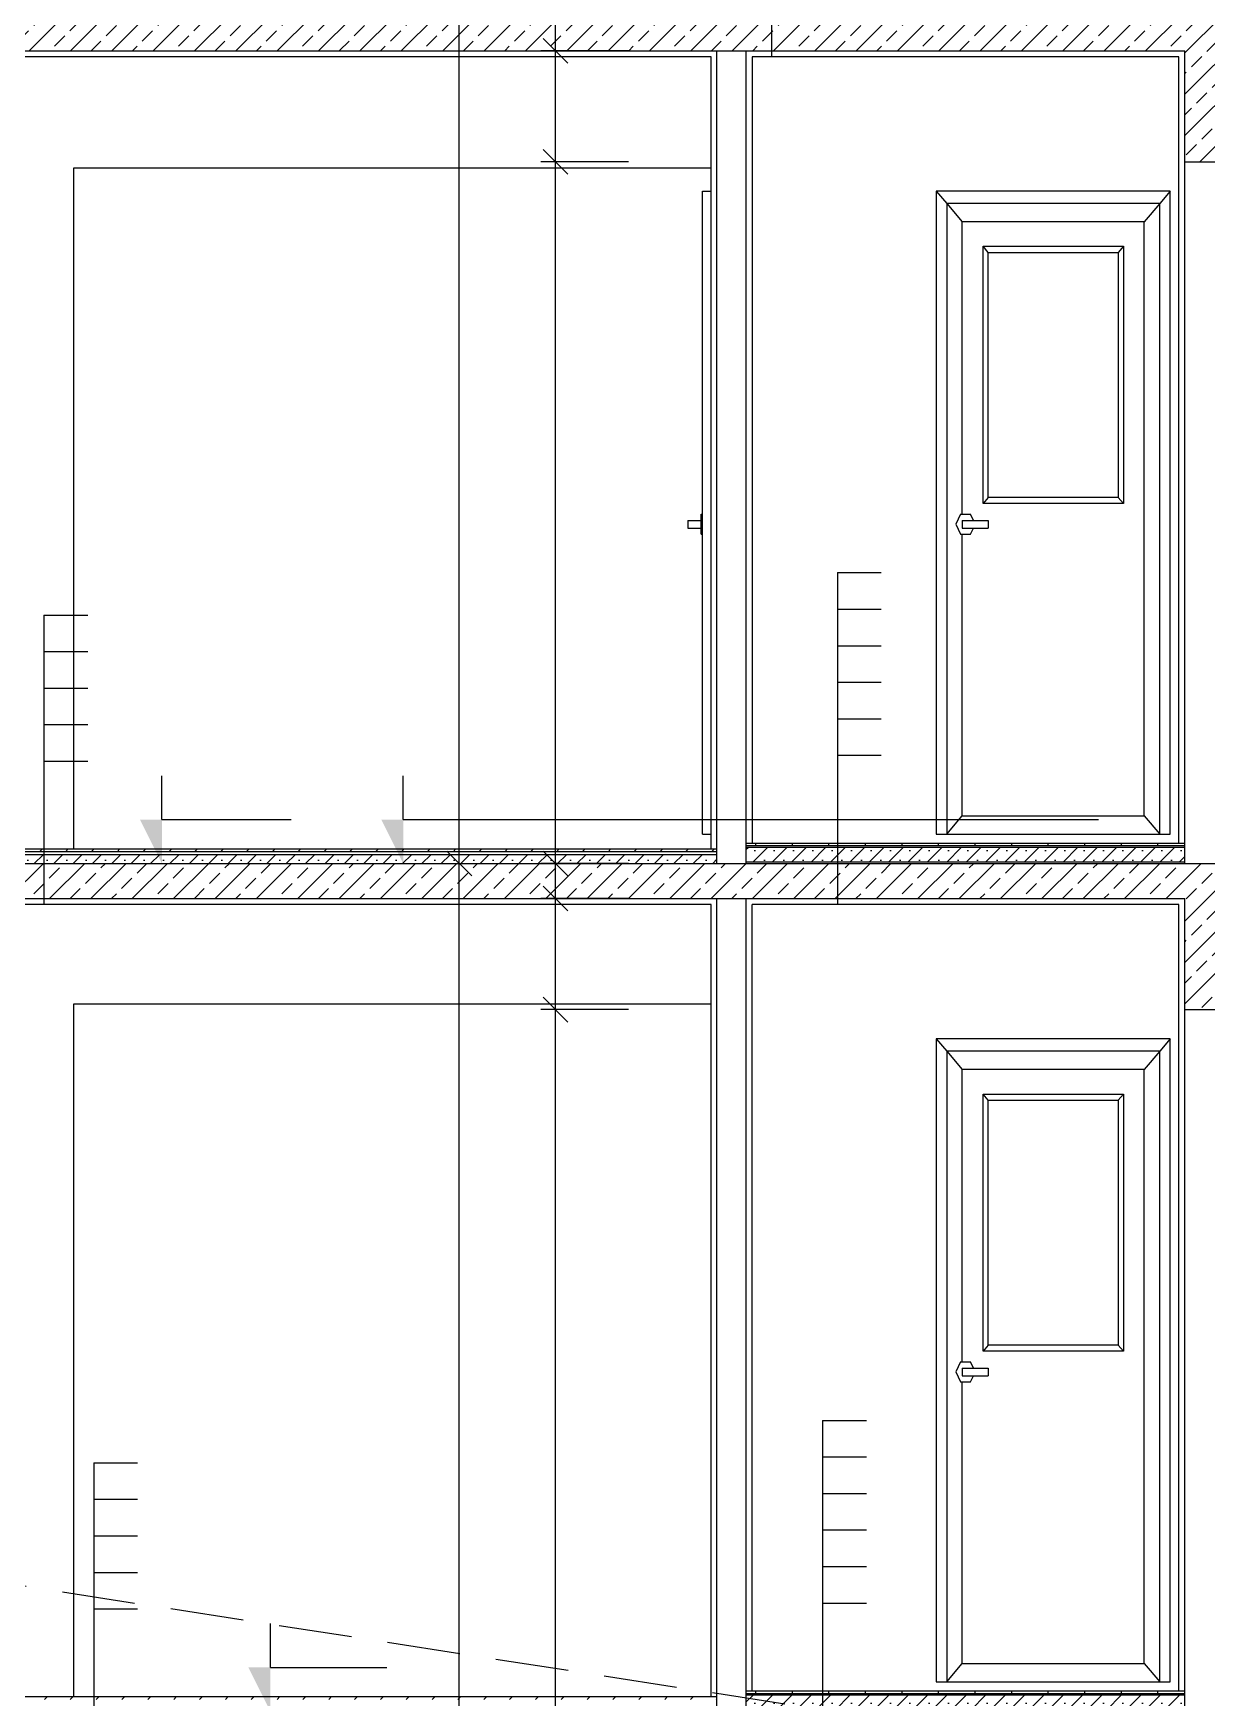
# Model space of a CAD drawing. Header units: metres. Extents: x -220 to 294, y -29 to 18.
# Drawn here: x -4.72 to -0.71, y -4.85 to 0.84 of the extents above; entities that cross this region are included whole.
import ezdxf

# ---------------------------------------------------------------- set-up
doc = ezdxf.new("R2010")
doc.units = ezdxf.units.M
doc.header["$MEASUREMENT"] = 0
doc.linetypes.add('DASHED2', pattern=[0.375, 0.25, -0.125])
doc.linetypes.add('DASHED4', pattern=[0.1875, 0.125, -0.0625])
for name, color, linetype in [('Cizgi', 7, 'Continuous'), ('Kesit_Kot', 7, 'Continuous'), ('Olculendirme', 7, 'Continuous'), ('Rota', 7, 'Continuous'), ('Standart', 7, 'Continuous'), ('Tarama', 7, 'Continuous')]:
    doc.layers.add(name, color=color, linetype=linetype)

msp = doc.modelspace()

# ---------------------------------------------------------------- hatches: boundary and pattern name
at = {"layer": 'Kesit_Kot', "linetype": 'Continuous', "lineweight": -3}
for points in [[(-4.2813, -2), (-4.3563, -1.85), (-4.2813, -1.85)], [(-3.9106, -4.9), (-3.9856, -4.75), (-3.9106, -4.75)]]:
    msp.add_hatch(color=216, dxfattribs=at).paths.add_polyline_path(points)
at = {"layer": 'Standart', "linetype": 'Continuous', "lineweight": -3}
msp.add_hatch(color=216, dxfattribs=at).paths.add_polyline_path([(-3.4559, -2), (-3.5309, -1.85), (-3.4559, -1.85)])
at = {"layer": 'Tarama', "linetype": 'Continuous', "lineweight": -3}
h = msp.add_hatch(dxfattribs=at)
h.set_pattern_fill('ANSI33', color=58, scale=0.4, style=0)
h.paths.add_polyline_path([(-0.783, 0.78), (-4.933, 0.78), (-4.933, 0.9), (-0.783, 0.9)])
h = msp.add_hatch(dxfattribs=at)
h.set_pattern_fill('ANSI33', color=58, scale=0.4, style=0)
h.paths.add_polyline_path([(-0.533, 0.4), (-0.783, 0.4), (-0.783, 0.9), (-0.533, 0.9)])
h = msp.add_hatch(dxfattribs=at)
h.set_pattern_fill('NET', color=163, style=0)
h.paths.add_polyline_path([(-0.783, -1.94), (-2.283, -1.94), (-2.283, -1.93), (-0.783, -1.93)])
h = msp.add_hatch(dxfattribs=at)
h.set_pattern_fill('ANSI31', color=58, scale=0.5, style=0)
h.paths.add_polyline_path([(-2.383, -1.96), (-5.033, -1.96), (-5.033, -1.95), (-2.383, -1.95)])
h = msp.add_hatch(dxfattribs=at)
h.set_pattern_fill('TRIANG', color=58, scale=0.2, style=0)
h.paths.add_polyline_path([(-2.383, -1.97), (-5.033, -1.97), (-5.033, -1.96), (-2.383, -1.96)])
h = msp.add_hatch(dxfattribs=at)
h.set_pattern_fill('SACNCR', color=58, scale=0.5, style=0)
h.paths.add_polyline_path([(-2.383, -2), (-5.033, -2), (-5.033, -1.97), (-2.383, -1.97)])
h = msp.add_hatch(dxfattribs=at)
h.set_pattern_fill('DOTS', color=58, scale=0.8, style=0)
h.paths.add_polyline_path([(-0.783, -1.945), (-2.283, -1.945), (-2.283, -1.94), (-0.783, -1.94)])
h = msp.add_hatch(dxfattribs=at)
h.set_pattern_fill('SACNCR', color=58, scale=0.5, style=0)
h.paths.add_polyline_path([(-0.783, -1.995), (-2.283, -1.995), (-2.283, -1.945), (-0.783, -1.945)])
h = msp.add_hatch(dxfattribs=at)
h.set_pattern_fill('ANSI33', color=58, scale=0.4, style=0)
h.paths.add_polyline_path([(-0.783, -2.12), (-4.933, -2.12), (-4.933, -2), (-0.783, -2)])
h = msp.add_hatch(dxfattribs=at)
h.set_pattern_fill('DOTS', color=38, scale=0.8, style=0)
h.paths.add_polyline_path([(-0.783, -2), (-2.283, -2), (-2.283, -1.995), (-0.783, -1.995)])
h = msp.add_hatch(dxfattribs=at)
h.set_pattern_fill('ANSI33', color=58, scale=0.4, style=0)
h.paths.add_polyline_path([(-0.533, -2.5), (-0.783, -2.5), (-0.783, -2), (-0.533, -2)])
h = msp.add_hatch(dxfattribs=at)
h.set_pattern_fill('NET', color=163, style=0)
h.paths.add_polyline_path([(-0.783, -4.84), (-2.283, -4.84), (-2.283, -4.83), (-0.783, -4.83)])
h = msp.add_hatch(dxfattribs=at)
h.set_pattern_fill('ANSI31', color=58, scale=0.5, style=0)
h.paths.add_polyline_path([(-2.383, -4.86), (-5.033, -4.86), (-5.033, -4.85), (-2.383, -4.85)])
h = msp.add_hatch(dxfattribs=at)
h.set_pattern_fill('DOTS', color=58, scale=0.8, style=0)
h.paths.add_polyline_path([(-0.783, -4.845), (-2.283, -4.845), (-2.283, -4.84), (-0.783, -4.84)])
h = msp.add_hatch(dxfattribs=at)
h.set_pattern_fill('SACNCR', color=58, scale=0.5, style=0)
h.paths.add_polyline_path([(-0.783, -4.895), (-2.283, -4.895), (-2.283, -4.845), (-0.783, -4.845)])

# ---------------------------------------------------------------- linework, layer by layer
at = {"layer": 'Cizgi', "color": 7, "linetype": 'Continuous', "lineweight": -3}
for points in [[(-4.933, 0.78), (-2.383, 0.78)], [(-2.383, 0.78), (-2.283, 0.78)], [(-2.283, 0.78), (-0.783, 0.78)], [(-0.783, 0.4), (-0.783, 0.78)], [(-0.783, 0.4), (-0.633, 0.4)], [(-5.033, -2), (-2.383, -2)], [(-2.383, -2), (-2.283, -2)], [(-2.283, -2), (-0.783, -2)], [(-0.783, -2), (-0.633, -2)], [(-4.933, -2.12), (-2.383, -2.12)], [(-2.383, -2.12), (-2.283, -2.12)], [(-2.283, -2.12), (-0.783, -2.12)], [(-0.783, -2.5), (-0.783, -2.12)], [(-0.783, -2.5), (-0.633, -2.5)]]:
    msp.add_lwpolyline(points, dxfattribs=at)
at = {"layer": 'Cizgi', "color": 241, "linetype": 'Continuous', "lineweight": -3}
for points in [[(-2.403, 0.76), (-4.913, 0.76)], [(-2.403, 0.3), (-2.403, 0.76)], [(-0.803, 0.76), (-2.263, 0.76)], [(-2.263, 0.76), (-2.263, -1.93)], [(-0.803, 0.4), (-0.803, 0.76)], [(-0.803, -1.93), (-0.803, 0.4)], [(-2.403, -1.9), (-2.403, 0.3)], [(-2.403, -1.95), (-2.403, -1.9)], [(-2.403, -2.14), (-4.913, -2.14)], [(-2.403, -4.7999), (-2.403, -2.14)], [(-0.803, -2.14), (-2.263, -2.14)], [(-2.263, -4.8202), (-2.263, -2.14)], [(-0.803, -4.83), (-0.803, -2.14)], [(-2.403, -4.8075), (-2.403, -4.7999)], [(-2.403, -4.85), (-2.403, -4.8075)], [(-2.263, -4.8277), (-2.263, -4.8202)], [(-2.263, -4.83), (-2.263, -4.8277)]]:
    msp.add_lwpolyline(points, dxfattribs=at)
at = {"layer": 'Cizgi', "color": 166, "linetype": 'Continuous', "lineweight": -3}
for points in [[(-2.383, -1.95), (-2.383, 0.78)], [(-2.283, -1.93), (-2.283, 0.78)], [(-0.783, -1.93), (-0.783, 0.4)], [(-2.283, -2), (-2.283, -1.93)], [(-0.783, -2), (-0.783, -1.93)], [(-2.383, -2), (-2.383, -1.95)], [(-2.383, -4.8104), (-2.383, -2.12)], [(-2.283, -4.8248), (-2.283, -2.12)], [(-0.783, -4.83), (-0.783, -2.5)], [(-2.383, -4.85), (-2.383, -4.8104)], [(-2.283, -4.83), (-2.283, -4.8248)], [(-2.283, -4.9), (-2.283, -4.83)], [(-0.783, -4.9), (-0.783, -4.83)], [(-2.383, -4.9), (-2.383, -4.85)]]:
    msp.add_lwpolyline(points, dxfattribs=at)
at = {"layer": 'Cizgi', "color": 118, "linetype": 'Continuous', "lineweight": -3}
for points in [[(-4.583, 0.38), (-2.403, 0.38)], [(-4.583, -1.95), (-4.583, 0.38)], [(-4.583, -2.48), (-2.403, -2.48)], [(-4.583, -4.4841), (-4.583, -2.48)], [(-4.583, -4.4924), (-4.583, -4.4841)], [(-4.583, -4.85), (-4.583, -4.4924)]]:
    msp.add_lwpolyline(points, dxfattribs=at)
at = {"layer": 'Cizgi', "color": 98, "linetype": 'Continuous', "lineweight": -3}
for points in [[(-2.433, 0.3), (-2.403, 0.3)], [(-2.433, -0.8053), (-2.433, 0.3)], [(-1.633, 0.3), (-1.633, -1.9)], [(-0.833, 0.3), (-1.633, 0.3)], [(-1.633, 0.3), (-1.5974, 0.2581)], [(-0.833, 0.3), (-0.8686, 0.2581)], [(-0.833, -1.9), (-0.833, 0.3)], [(-1.5974, 0.2581), (-1.5974, -1.9)], [(-1.5974, 0.2581), (-1.5441, 0.1952)], [(-0.8686, 0.2581), (-1.5974, 0.2581)], [(-0.8686, 0.2581), (-0.9219, 0.1952)], [(-0.8686, -1.9), (-0.8686, 0.2581)], [(-1.5441, -0.8053), (-1.5441, 0.1952)], [(-0.9219, 0.1952), (-1.5441, 0.1952)], [(-0.9219, -1.8371), (-0.9219, 0.1952)], [(-1.4552, 0.0905), (-1.473, 0.1114)], [(-1.473, -0.7686), (-1.473, 0.1114)], [(-1.473, 0.1114), (-0.993, 0.1114)], [(-1.4552, 0.0905), (-1.0108, 0.0905)], [(-1.4552, -0.7476), (-1.4552, 0.0905)], [(-0.993, 0.1114), (-1.0108, 0.0905)], [(-1.0108, 0.0905), (-1.0108, -0.7476)], [(-0.993, 0.1114), (-0.993, -0.7686)], [(-1.4552, -0.7476), (-1.473, -0.7686)], [(-0.993, -0.7686), (-1.473, -0.7686)], [(-1.0108, -0.7476), (-1.4552, -0.7476)], [(-1.0108, -0.7476), (-0.993, -0.7686)], [(-2.483, -0.8262), (-2.483, -0.8524)], [(-2.483, -0.8262), (-2.4373, -0.8262)], [(-2.483, -0.8524), (-2.4373, -0.8524)], [(-2.4373, -0.8053), (-2.433, -0.8053)], [(-2.4373, -0.8262), (-2.4373, -0.8053)], [(-2.4373, -0.8393), (-2.4373, -0.8262)], [(-2.4373, -0.8393), (-2.433, -0.8393)], [(-2.4373, -0.8524), (-2.4373, -0.8393)], [(-2.4373, -0.8733), (-2.4373, -0.8524)], [(-2.433, -0.8393), (-2.433, -0.8053)], [(-2.433, -0.8733), (-2.433, -0.8393)], [(-1.5497, -0.8053), (-1.5663, -0.8393)], [(-1.5663, -0.8393), (-1.5497, -0.8733)], [(-1.5497, -0.8053), (-1.5441, -0.8053)], [(-1.5441, -0.8053), (-1.5163, -0.8053)], [(-1.5441, -0.8262), (-1.5441, -0.8524)], [(-1.5441, -0.8262), (-1.5061, -0.8262)], [(-1.5441, -0.8524), (-1.5061, -0.8524)], [(-1.5061, -0.8262), (-1.5163, -0.8053)], [(-1.5163, -0.8733), (-1.5061, -0.8524)], [(-1.5061, -0.8262), (-1.4552, -0.8262)], [(-1.5061, -0.8524), (-1.4552, -0.8524)], [(-1.4552, -0.8262), (-1.4552, -0.8524)], [(-2.4373, -0.8733), (-2.433, -0.8733)], [(-2.433, -1.9), (-2.433, -0.8733)], [(-1.5497, -0.8733), (-1.5441, -0.8733)], [(-1.5441, -1.8371), (-1.5441, -0.8733)], [(-1.5441, -0.8733), (-1.5163, -0.8733)], [(-1.5974, -1.9), (-1.5441, -1.8371)], [(-1.5441, -1.8371), (-0.9219, -1.8371)], [(-0.9219, -1.8371), (-0.8686, -1.9)], [(-2.433, -1.9), (-2.403, -1.9)], [(-1.633, -1.9), (-1.5974, -1.9)], [(-1.5974, -1.9), (-0.8686, -1.9)], [(-0.8686, -1.9), (-0.833, -1.9)], [(-1.633, -2.6), (-1.633, -4.8)], [(-0.833, -2.6), (-1.633, -2.6)], [(-1.633, -2.6), (-1.5974, -2.6419)], [(-0.833, -2.6), (-0.8686, -2.6419)], [(-0.833, -4.8), (-0.833, -2.6)], [(-1.5974, -2.6419), (-1.5974, -4.8)], [(-1.5974, -2.6419), (-1.5441, -2.7048)], [(-0.8686, -2.6419), (-1.5974, -2.6419)], [(-0.8686, -2.6419), (-0.9219, -2.7048)], [(-0.8686, -4.8), (-0.8686, -2.6419)], [(-1.5441, -3.7053), (-1.5441, -2.7048)], [(-0.9219, -2.7048), (-1.5441, -2.7048)], [(-0.9219, -4.7371), (-0.9219, -2.7048)], [(-1.4552, -2.8095), (-1.473, -2.7886)], [(-1.473, -3.6686), (-1.473, -2.7886)], [(-1.473, -2.7886), (-0.993, -2.7886)], [(-0.993, -2.7886), (-1.0108, -2.8095)], [(-0.993, -2.7886), (-0.993, -3.6686)], [(-1.4552, -2.8095), (-1.0108, -2.8095)], [(-1.4552, -3.6476), (-1.4552, -2.8095)], [(-1.0108, -2.8095), (-1.0108, -3.6476)], [(-1.4552, -3.6476), (-1.473, -3.6686)], [(-0.993, -3.6686), (-1.473, -3.6686)], [(-1.0108, -3.6476), (-1.4552, -3.6476)], [(-1.0108, -3.6476), (-0.993, -3.6686)], [(-1.5497, -3.7053), (-1.5663, -3.7393)], [(-1.5663, -3.7393), (-1.5497, -3.7733)], [(-1.5497, -3.7053), (-1.5441, -3.7053)], [(-1.5441, -3.7053), (-1.5163, -3.7053)], [(-1.5441, -3.7262), (-1.5441, -3.7524)], [(-1.5441, -3.7262), (-1.5061, -3.7262)], [(-1.5441, -3.7524), (-1.5061, -3.7524)], [(-1.5061, -3.7262), (-1.5163, -3.7053)], [(-1.5163, -3.7733), (-1.5061, -3.7524)], [(-1.5061, -3.7262), (-1.4552, -3.7262)], [(-1.5061, -3.7524), (-1.4552, -3.7524)], [(-1.4552, -3.7262), (-1.4552, -3.7524)], [(-1.5497, -3.7733), (-1.5441, -3.7733)], [(-1.5441, -4.7371), (-1.5441, -3.7733)], [(-1.5441, -3.7733), (-1.5163, -3.7733)], [(-1.5974, -4.8), (-1.5441, -4.7371)], [(-1.5441, -4.7371), (-0.9219, -4.7371)], [(-0.9219, -4.7371), (-0.8686, -4.8)], [(-1.633, -4.8), (-1.5974, -4.8)], [(-1.5974, -4.8), (-0.8686, -4.8)], [(-0.8686, -4.8), (-0.833, -4.8)]]:
    msp.add_lwpolyline(points, dxfattribs=at)
at = {"layer": 'Cizgi', "color": 59, "linetype": 'Continuous', "lineweight": -3}
for points in [[(-2.283, -1.93), (-2.263, -1.93)], [(-2.263, -1.93), (-0.803, -1.93)], [(-0.803, -1.93), (-0.783, -1.93)], [(-5.013, -1.95), (-4.583, -1.95)], [(-4.583, -1.95), (-2.403, -1.95)], [(-2.403, -1.95), (-2.383, -1.95)], [(-2.283, -4.83), (-2.263, -4.83)], [(-2.263, -4.83), (-2.2471, -4.83)], [(-2.2471, -4.83), (-2.1956, -4.83)], [(-2.1956, -4.83), (-0.803, -4.83)], [(-0.803, -4.83), (-0.783, -4.83)], [(-4.933, -4.85), (-4.583, -4.85)], [(-4.583, -4.85), (-2.403, -4.85)], [(-2.403, -4.85), (-2.383, -4.85)]]:
    msp.add_lwpolyline(points, dxfattribs=at)
at = {"layer": 'Cizgi', "color": 38, "linetype": 'Continuous', "lineweight": -3}
for points in [[(-2.383, -1.96), (-5.033, -1.96)], [(-2.383, -1.97), (-5.033, -1.97)], [(-0.783, -1.94), (-2.283, -1.94)], [(-0.783, -1.945), (-2.283, -1.945)], [(-0.783, -1.995), (-2.283, -1.995)], [(-0.783, -4.84), (-2.283, -4.84)], [(-0.783, -4.845), (-2.283, -4.845)]]:
    msp.add_lwpolyline(points, dxfattribs=at)
at = {"layer": 'Cizgi', "color": 73, "linetype": 'DASHED4', "lineweight": -3}
msp.add_lwpolyline([(-9.0971, -2), (10.5158, -2)], dxfattribs=at)
at = {"layer": 'Kesit_Kot', "color": 216, "linetype": 'Continuous', "lineweight": -3}
for points in [[(-4.2813, -1.85), (-4.2813, -1.7)], [(-4.2813, -1.85), (-3.8394, -1.85)], [(-4.7813, -2), (-4.2813, -2)], [(-3.9106, -4.75), (-3.9106, -4.6)], [(-3.9106, -4.75), (-3.5125, -4.75)]]:
    msp.add_lwpolyline(points, dxfattribs=at)
at = {"layer": 'Olculendirme', "color": 47, "linetype": 'Continuous', "lineweight": -3}
for points in [[(-3.2643, -8.83), (-3.2643, 12.58)], [(-2.9354, -7.88), (-2.9354, 12.58)], [(-2.6854, 0.78), (-2.9854, 0.78)], [(-2.6854, 0.4), (-2.9854, 0.4)], [(-3.5143, -2), (-3.2143, -2)], [(-2.6854, -2), (-2.9854, -2)], [(-2.6854, -2.12), (-2.9854, -2.12)], [(-2.6854, -2.5), (-2.9854, -2.5)]]:
    msp.add_lwpolyline(points, dxfattribs=at)
at = {"layer": 'Olculendirme', "color": 59, "linetype": 'Continuous', "lineweight": -3}
for points in [[(-2.9779, 0.8224), (-2.893, 0.7376)], [(-2.9779, 0.4424), (-2.893, 0.3576)], [(-3.3068, -1.9576), (-3.2219, -2.0424)], [(-2.9779, -1.9576), (-2.893, -2.0424)], [(-2.9779, -2.0776), (-2.893, -2.1624)], [(-2.9779, -2.4576), (-2.893, -2.5424)]]:
    msp.add_lwpolyline(points, dxfattribs=at)
at = {"layer": 'Rota', "color": 95, "linetype": 'DASHED2', "lineweight": -3}
msp.add_lwpolyline([(8.9658, -6.6), (-5.183, -4.4057)], dxfattribs=at)
at = {"layer": 'Standart', "color": 58, "linetype": 'Continuous', "lineweight": -3}
for points in [[(-2.1966, 1.895), (-2.1966, 0.76)], [(-1.9712, -1.005), (-1.9712, -2.14)], [(-1.9712, -1.005), (-1.8212, -1.005)], [(-1.9712, -1.13), (-1.8212, -1.13)], [(-4.6853, -1.15), (-4.6853, -2.14)], [(-4.6853, -1.15), (-4.5353, -1.15)], [(-4.6853, -1.275), (-4.5353, -1.275)], [(-1.9712, -1.255), (-1.8212, -1.255)], [(-4.6853, -1.4), (-4.5353, -1.4)], [(-1.9712, -1.38), (-1.8212, -1.38)], [(-4.6853, -1.525), (-4.5353, -1.525)], [(-1.9712, -1.505), (-1.8212, -1.505)], [(-4.6853, -1.65), (-4.5353, -1.65)], [(-1.9712, -1.63), (-1.8212, -1.63)], [(-2.0216, -3.905), (-2.0216, -5.04)], [(-2.0216, -3.905), (-1.8716, -3.905)], [(-2.0216, -4.03), (-1.8716, -4.03)], [(-4.5145, -4.05), (-4.5145, -5.04)], [(-4.5145, -4.05), (-4.3645, -4.05)], [(-2.0216, -4.155), (-1.8716, -4.155)], [(-4.5145, -4.175), (-4.3645, -4.175)], [(-4.5145, -4.3), (-4.3645, -4.3)], [(-2.0216, -4.28), (-1.8716, -4.28)], [(-4.5145, -4.425), (-4.3645, -4.425)], [(-2.0216, -4.405), (-1.8716, -4.405)], [(-4.5145, -4.55), (-4.3645, -4.55)], [(-2.0216, -4.53), (-1.8716, -4.53)]]:
    msp.add_lwpolyline(points, dxfattribs=at)
at = {"layer": 'Standart', "color": 216, "linetype": 'Continuous', "lineweight": -3}
for points in [[(-3.4559, -1.85), (-3.4559, -1.7)], [(-3.4559, -1.85), (-1.0777, -1.85)]]:
    msp.add_lwpolyline(points, dxfattribs=at)

doc.saveas('drawing.dxf')
